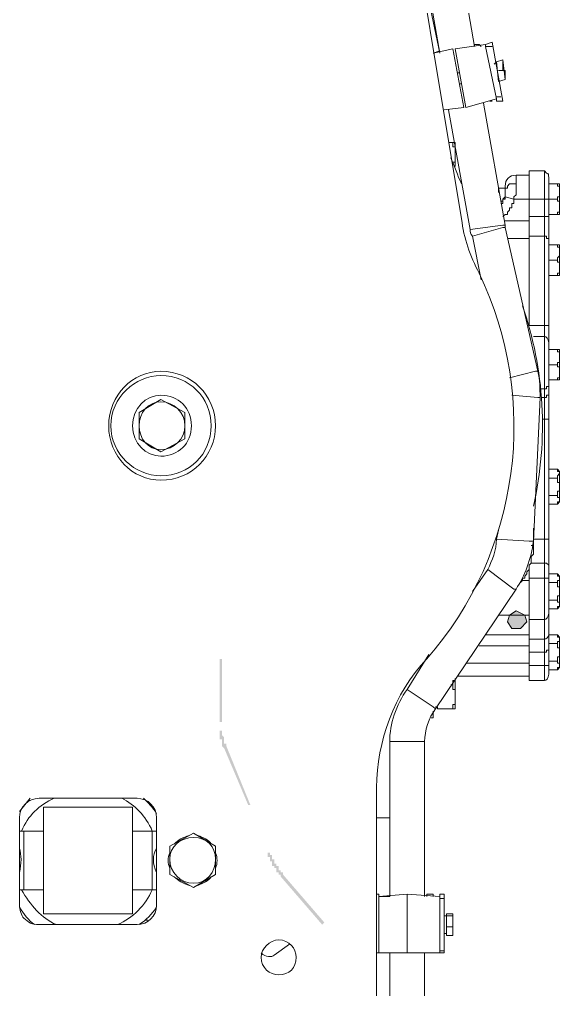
# Model space of a CAD drawing. Header units: millimetres. Extents: x 25083 to 52777, y 24772 to 45779.
# Drawn here: x 49727 to 49819.1, y 35944.8 to 36110.2 of the extents above; entities that cross this region are included whole.
import ezdxf

# ---------------------------------------------------------------- set-up
doc = ezdxf.new("R2010")
doc.units = ezdxf.units.MM

# ---------------------------------------------------------------- blocks, each defined once
blk = doc.blocks.new('zw$D2F4')
h = blk.add_hatch(color=7)
h.dxf.hatch_style = 2
h.paths.add_polyline_path([(921.71, 128.86), (920.6, 128.12), (920.23, 127), (920.97, 125.89), (922.46, 125.89), (923.57, 127), (923.2, 128.12)])
h = blk.add_hatch(color=7)
h.dxf.hatch_style = 2
h.paths.add_polyline_path([(871.21, 120.69), (871.21, 109.92), (871.58, 109.92), (871.58, 120.69)])
h = blk.add_hatch(color=7)
h.dxf.hatch_style = 2
h.paths.add_polyline_path([(871.21, 108.44), (871.21, 107.69), (871.21, 106.95), (871.58, 106.95), (871.58, 105.84), (871.95, 105.47), (872.32, 105.84), (872.32, 106.21), (871.95, 106.21), (871.95, 107.32), (871.58, 107.69), (871.58, 108.44)])
h = blk.add_hatch(color=7)
h.dxf.hatch_style = 2
h.paths.add_polyline_path([(871.95, 105.47), (876.04, 95.81), (876.41, 95.81), (872.32, 105.84)])
h = blk.add_hatch(color=7)
h.dxf.hatch_style = 2
h.paths.add_polyline_path([(879.38, 87.64), (879.38, 86.9), (879.75, 86.9), (879.75, 86.16), (880.12, 86.16), (880.12, 85.41), (880.49, 85.41), (880.49, 85.04), (880.86, 85.04), (880.86, 84.3), (881.23, 84.3), (881.23, 83.93), (881.61, 83.93), (881.61, 83.56), (881.98, 83.93), (881.98, 84.3), (881.61, 84.3), (881.61, 84.67), (881.23, 84.67), (881.23, 85.41), (880.86, 85.41), (880.86, 85.78), (880.49, 85.78), (880.49, 86.53), (880.12, 86.53), (880.12, 87.27), (879.75, 87.27), (879.75, 87.64)])
h = blk.add_hatch(color=7)
h.dxf.hatch_style = 2
h.paths.add_polyline_path([(881.61, 83.56), (888.66, 75.39), (889.03, 75.76), (881.98, 83.93)])
at = {"color": 7, "lineweight": 5}
for points in [[(901.66, 260.32), (912.43, 195.71)], [(902.77, 258.09), (908.72, 223.93)], [(908.72, 259.21), (914.66, 225.04)], [(908.72, 223.93), (905.74, 238.04)], [(916.51, 225.41), (911.31, 224.67)], [(915.4, 225.41), (914.66, 225.41)], [(914.66, 225.41), (914.66, 225.04)], [(915.4, 225.41), (915.77, 225.04)], [(916.51, 225.41), (917.63, 225.79)], [(916.51, 225.41), (916.51, 225.04)], [(916.51, 225.04), (917.63, 225.04)], [(916.51, 225.04), (918.37, 216.13)], [(917.63, 225.79), (919.48, 215.76)], [(907.6, 223.93), (910.94, 224.67)], [(907.6, 223.93), (908.72, 224.3)], [(912.8, 214.65), (910.94, 224.67)], [(911.31, 224.67), (913.17, 214.65)], [(918, 222.07), (918.37, 222.44)], [(919.48, 222.82), (918.37, 222.44)], [(918.37, 222.44), (918.74, 219.1)], [(919.86, 219.47), (919.48, 222.82)], [(919.48, 222.44), (919.48, 221.7)], [(919.48, 221.7), (919.48, 220.96)], [(911.69, 220.59), (912.06, 220.59)], [(918.74, 220.96), (919.48, 220.96)], [(919.48, 220.96), (919.86, 220.96), (919.86, 220.22)], [(919.86, 220.22), (919.86, 219.47)], [(912.06, 218.73), (912.43, 218.73)], [(918.74, 219.1), (919.86, 219.47)], [(918.37, 216.13), (913.17, 214.65)], [(916.14, 215.39), (919.86, 194.59)], [(917.26, 215.76), (917.63, 215.76)], [(918.37, 216.5), (919.11, 216.5)], [(918.37, 216.13), (918.37, 215.76)], [(918.37, 215.76), (919.48, 215.76)], [(909.46, 214.27), (912.8, 214.65)], [(910.2, 214.27), (913.91, 193.85)], [(910.2, 208.7), (911.31, 208.7)], [(911.31, 206.85), (911.31, 207.96), (910.94, 207.96), (910.94, 208.7)], [(911.31, 204.62), (911.31, 208.7)], [(910.94, 204.99), (910.94, 205.36), (911.31, 205.36), (911.31, 206.85)], [(923.94, 203.88), (926.54, 203.88)], [(923.94, 177.51), (923.94, 203.88)], [(926.54, 203.88), (926.54, 116.98)], [(921.71, 203.13), (923.94, 203.13)], [(921.71, 201.65), (921.71, 203.13)], [(927.28, 202.76), (927.28, 118.09)], [(918.74, 200.53), (918.74, 200.91)], [(918.74, 200.91), (919.86, 200.91)], [(918.74, 200.16), (918.74, 200.91)], [(919.86, 200.91), (920.23, 200.91), (920.23, 201.28), (920.6, 201.65), (921.71, 201.65)], [(919.86, 200.53), (919.86, 201.28)], [(919.86, 201.28), (919.86, 200.91)], [(919.86, 201.28), (919.86, 200.91)], [(919.86, 199.42), (919.86, 200.53)], [(921.34, 199.05), (921.34, 199.42), (921.71, 199.79), (921.71, 201.65)], [(929.14, 201.65), (927.28, 201.65)], [(928.77, 201.65), (928.77, 201.28), (929.14, 201.28), (929.14, 200.53)], [(929.14, 200.53), (929.14, 199.42), (928.77, 199.42), (928.77, 199.05)], [(929.14, 196.45), (929.14, 201.65)], [(919.11, 198.31), (919.48, 198.31), (919.48, 199.05), (919.86, 199.05), (919.86, 199.42)], [(919.48, 196.08), (919.86, 196.45), (920.23, 196.45), (920.23, 196.82), (920.6, 197.19), (920.6, 197.56), (920.97, 197.56), (920.97, 198.31), (921.34, 198.31), (921.34, 198.68), (921.34, 199.05)], [(919.86, 199.42), (921.34, 199.05)], [(927.28, 199.05), (921.34, 199.05)], [(927.28, 199.05), (928.77, 199.05)], [(928.77, 199.05), (928.77, 198.68), (929.14, 198.68), (929.14, 197.56)], [(929.14, 197.56), (929.14, 196.82), (928.77, 196.82), (928.77, 196.45)], [(919.86, 195.33), (923.94, 195.33)], [(923.94, 196.08), (926.54, 196.08)], [(927.28, 196.08), (926.54, 196.08)], [(927.28, 196.45), (929.14, 196.45)], [(919.48, 194.59), (913.91, 193.85)], [(919.48, 194.22), (914.29, 192.74)], [(919.86, 194.59), (919.48, 194.59)], [(919.86, 194.22), (919.48, 194.22)], [(919.86, 194.22), (925.43, 169.71)], [(914.29, 192.74), (915.77, 185.31)], [(923.94, 192.36), (920.23, 192.36)], [(923.94, 192.74), (926.54, 192.74)], [(927.28, 191.99), (927.28, 192.36), (926.91, 192.36), (926.91, 192.74), (926.54, 192.74)], [(929.14, 191.25), (927.28, 191.25)], [(928.77, 191.25), (928.77, 190.88), (929.14, 190.88), (929.14, 190.14)], [(929.14, 186.05), (929.14, 191.25)], [(927.28, 188.65), (928.77, 188.65)], [(929.14, 190.14), (929.14, 189.39), (928.77, 189.02), (928.77, 188.65)], [(928.77, 188.65), (928.77, 188.28), (929.14, 188.28), (929.14, 187.54)], [(929.14, 187.54), (929.14, 186.42), (928.77, 186.42), (928.77, 186.05)], [(927.28, 186.05), (929.14, 186.05)], [(923.94, 177.51), (926.54, 177.51)], [(927.28, 177.14), (927.28, 177.51), (926.54, 177.51)], [(924.68, 175.65), (926.54, 175.65)], [(929.14, 173.42), (927.28, 173.42)], [(928.77, 173.42), (928.77, 173.05), (929.14, 173.05), (929.14, 172.31)], [(929.14, 172.31), (929.14, 171.2), (928.77, 171.2), (928.77, 170.83)], [(929.14, 168.23), (929.14, 173.42)], [(927.28, 170.83), (928.77, 170.83)], [(928.77, 170.83), (928.77, 170.45), (929.14, 170.45), (929.14, 169.34)], [(925.06, 169.71), (920.6, 168.6)], [(925.43, 169.71), (925.06, 169.71)], [(929.14, 169.34), (929.14, 168.6), (928.77, 168.6), (928.77, 168.23)], [(927.28, 167.48), (927.28, 167.11), (926.91, 167.11), (926.91, 166.74), (926.54, 166.74)], [(927.28, 168.23), (929.14, 168.23)], [(925.43, 165.25), (920.97, 165.63)], [(925.8, 166.74), (926.54, 166.74)], [(927.28, 166), (927.28, 165.63), (926.91, 165.63), (926.91, 165.25), (926.54, 165.25)], [(861.18, 164.88), (857.47, 162.66)], [(865.27, 162.66), (861.18, 164.88)], [(925.8, 165.25), (924.68, 140.75)], [(925.8, 165.25), (925.43, 165.25)], [(926.17, 165.25), (926.54, 165.25)], [(857.47, 162.66), (857.47, 158.2)], [(865.27, 158.2), (865.27, 162.66)], [(926.17, 161.54), (926.54, 161.54)], [(927.28, 161.54), (926.54, 161.54)], [(857.47, 158.2), (861.18, 155.97)], [(861.18, 155.97), (865.27, 158.2)], [(927.28, 153), (928.77, 153)], [(928.77, 153), (928.77, 152.63), (929.14, 152.63), (929.14, 152.26)], [(928.77, 153), (929.14, 152.63)], [(929.14, 152.26), (928.77, 151.89), (928.77, 151.51)], [(929.14, 147.43), (929.14, 152.63)], [(927.28, 151.51), (928.77, 151.51)], [(928.77, 151.51), (928.77, 150.77), (929.14, 150.77), (929.14, 150.03)], [(929.14, 150.03), (929.14, 149.29), (928.77, 149.29), (928.77, 148.54)], [(927.28, 148.54), (928.77, 148.54)], [(928.77, 148.54), (928.77, 148.17), (929.14, 148.17), (929.14, 147.8)], [(929.14, 147.8), (929.14, 147.43), (928.77, 147.43), (928.77, 147.06)], [(928.77, 147.06), (929.14, 147.43)], [(927.28, 147.06), (928.77, 147.06)], [(918.74, 142.6), (918.37, 141.12)], [(924.68, 140), (924.68, 142.97)], [(923.94, 140.75), (918.37, 141.12)], [(924.68, 140.75), (923.94, 140.75)], [(924.68, 141.12), (926.54, 141.12)], [(927.28, 141.49), (927.28, 141.12), (926.54, 141.12)], [(922.46, 133.69), (922.83, 134.06), (922.83, 134.43), (923.2, 134.43), (923.2, 134.8), (923.57, 135.17), (923.57, 135.55), (923.94, 135.92), (923.94, 136.66), (924.31, 137.03), (924.31, 138.15), (924.68, 138.52), (924.68, 138.89), (924.68, 139.26), (924.68, 140)], [(924.31, 140), (924.68, 140)], [(916.89, 135.92), (914.29, 132.2)], [(921.34, 132.58), (916.89, 135.92)], [(923.94, 116.98), (923.94, 136.29)], [(924.31, 137.03), (926.54, 137.03)], [(927.28, 136.66), (926.91, 137.03), (926.54, 137.03)], [(923.94, 134.06), (922.83, 134.06)], [(923.94, 134.43), (926.54, 134.43)], [(927.28, 134.06), (927.28, 134.43), (926.54, 134.43)], [(927.28, 135.17), (928.77, 135.17)], [(928.77, 135.17), (928.77, 134.8), (929.14, 134.8), (929.14, 134.43)], [(928.77, 135.17), (929.14, 134.8)], [(929.14, 134.43), (929.14, 134.06), (928.77, 134.06), (928.77, 133.69)], [(929.14, 129.6), (929.14, 134.8)], [(921.71, 132.58), (907.97, 112.15)], [(921.71, 132.58), (921.34, 132.58)], [(927.28, 133.69), (928.77, 133.69)], [(928.77, 133.69), (928.77, 132.95), (929.14, 132.95), (929.14, 132.2)], [(927.28, 130.72), (928.77, 130.72)], [(929.14, 132.2), (929.14, 131.46), (928.77, 131.46), (928.77, 130.72)], [(928.77, 130.72), (928.77, 130.35), (929.14, 130.35), (929.14, 129.98)], [(927.28, 129.23), (928.77, 129.23)], [(929.14, 129.98), (929.14, 129.6), (928.77, 129.6), (928.77, 129.23)], [(928.77, 129.23), (929.14, 129.6)], [(918.74, 128.12), (923.94, 128.12)], [(923.94, 127.38), (926.54, 127.38)], [(916.51, 124.78), (923.94, 124.78)], [(923.94, 124.03), (926.54, 124.03)], [(927.28, 124.78), (928.77, 124.78)], [(928.77, 124.78), (928.77, 124.41), (929.14, 124.41), (929.14, 124.03)], [(928.77, 124.78), (929.14, 124.41)], [(929.14, 124.03), (929.14, 123.66), (928.77, 123.66), (928.77, 123.29)], [(929.14, 119.21), (929.14, 124.41)], [(923.94, 122.92), (915.4, 122.92)], [(927.28, 122.55), (927.28, 122.18), (926.91, 122.18), (926.91, 121.81), (926.54, 121.81)], [(927.28, 123.29), (928.77, 123.29)], [(928.77, 123.29), (928.77, 122.55), (929.14, 122.55), (929.14, 121.81)], [(906.86, 121.43), (903.15, 115.49)], [(923.94, 121.81), (926.54, 121.81)], [(929.14, 121.81), (929.14, 121.06), (928.77, 121.06), (928.77, 120.32)], [(923.94, 119.95), (913.17, 119.95)], [(923.94, 119.58), (926.54, 119.58)], [(927.28, 119.95), (927.28, 119.58), (926.54, 119.58)], [(927.28, 120.32), (928.77, 120.32)], [(928.77, 120.32), (928.77, 119.95), (929.14, 119.95), (929.14, 119.58)], [(929.14, 119.58), (929.14, 119.21), (928.77, 119.21), (928.77, 118.83)], [(928.77, 118.83), (929.14, 119.21)], [(911.69, 117.72), (923.94, 117.72)], [(927.28, 118.83), (928.77, 118.83)], [(910.57, 116.24), (910.94, 116.24)], [(910.94, 116.24), (910.94, 116.98), (911.31, 116.98)], [(911.31, 114.01), (911.31, 115.49), (910.94, 115.49), (910.94, 116.24)], [(911.31, 112.15), (911.31, 117.35)], [(923.94, 116.98), (926.54, 116.98)], [(907.6, 112.52), (903.15, 115.49)], [(907.97, 112.15), (907.6, 112.52)], [(908.34, 112.52), (907.97, 112.52)], [(908.34, 112.52), (908.34, 112.15)], [(910.94, 112.15), (910.94, 112.89), (911.31, 112.89), (911.31, 114.01)], [(907.6, 111.78), (907.6, 110.66)], [(911.31, 112.15), (908.34, 112.15)], [(907.23, 110.66), (907.6, 110.66)], [(905.74, 106.58), (900.17, 106.58)], [(900.17, 106.58), (900.17, 80.21)], [(906.12, 106.58), (905.74, 106.58)], [(906.12, 106.58), (906.12, 80.21)], [(897.95, 56.45), (897.95, 98.78)], [(838.53, 96.55), (838.9, 96.55)], [(857.1, 96.92), (840.39, 96.92)], [(841.13, 95.44), (856.35, 95.44)], [(841.13, 95.44), (841.13, 77.24)], [(856.35, 77.24), (856.35, 95.44)], [(837.04, 93.58), (837.04, 78.73)], [(860.44, 78.73), (860.44, 93.58)], [(897.95, 93.58), (900.17, 93.58)], [(841.13, 91.35), (837.04, 91.35)], [(837.79, 81.33), (837.79, 91.35)], [(860.44, 91.35), (856.35, 91.35)], [(859.7, 91.35), (859.7, 81.33)], [(862.67, 88.75), (866.75, 90.98)], [(866.75, 90.98), (870.47, 88.75)], [(862.67, 83.93), (862.67, 88.75)], [(870.47, 88.75), (870.47, 83.93)], [(866.75, 81.7), (862.67, 83.93)], [(870.47, 83.93), (866.75, 81.7)], [(841.13, 81.33), (837.04, 81.33)], [(860.44, 81.33), (856.35, 81.33)], [(898.32, 80.58), (897.95, 80.58)], [(898.32, 80.21), (903.15, 80.58)], [(898.32, 70.56), (898.32, 80.58)], [(898.32, 80.21), (900.17, 80.21)], [(908.72, 80.21), (903.15, 80.58)], [(903.15, 80.58), (903.15, 70.56)], [(903.15, 70.56), (903.15, 80.58)], [(907.6, 80.58), (906.49, 80.58)], [(906.49, 80.21), (906.49, 80.58)], [(907.6, 80.21), (907.6, 80.58)], [(908.72, 80.58), (909.46, 80.58)], [(908.72, 80.58), (908.72, 80.21)], [(908.72, 80.21), (908.72, 79.84)], [(908.72, 79.84), (909.46, 79.84)], [(908.72, 79.84), (908.72, 70.93)], [(909.46, 80.58), (909.46, 70.56)], [(841.13, 77.24), (856.35, 77.24)], [(858.95, 76.13), (858.58, 76.13)], [(909.83, 76.87), (909.46, 76.87)], [(909.83, 77.24), (910.94, 77.24)], [(909.83, 77.24), (909.83, 75.01)], [(909.83, 76.87), (910.94, 76.87)], [(910.94, 76.13), (910.94, 77.24)], [(910.94, 76.87), (910.94, 77.24)], [(910.94, 76.13), (910.94, 76.87)], [(910.94, 73.9), (910.94, 76.13)], [(910.94, 75.01), (910.94, 76.13)], [(840.39, 75.39), (857.1, 75.39)], [(909.83, 75.01), (910.94, 75.01)], [(909.83, 75.01), (909.83, 73.53)], [(910.94, 74.27), (910.94, 75.01)], [(909.83, 73.9), (909.46, 73.9)], [(909.83, 73.53), (910.94, 73.53)], [(910.94, 73.9), (910.94, 74.27)], [(910.94, 73.53), (910.94, 74.27)], [(910.94, 73.9), (910.94, 73.53)], [(910.94, 73.9), (910.94, 73.53)], [(883.09, 72.04), (880.49, 70.19)], [(898.32, 70.56), (897.95, 70.56)], [(898.32, 70.56), (900.17, 70.56)], [(898.32, 70.56), (903.15, 70.56)], [(900.17, 70.56), (900.17, 34.91)], [(908.72, 70.56), (903.15, 70.56)], [(906.12, 70.56), (906.12, 34.91)], [(907.6, 70.56), (906.49, 70.56)], [(908.72, 70.93), (908.72, 70.56)], [(908.72, 70.93), (909.46, 70.93)], [(908.72, 70.56), (909.46, 70.56)]]:
    blk.add_lwpolyline(points, dxfattribs=at)
at = {"color": 7, "lineweight": 0}
blk.add_lwpolyline([(919.11, 198.68), (919.48, 198.68), (919.48, 199.05), (919.86, 199.42), (919.86, 200.91)], dxfattribs=at)
blk.add_lwpolyline([(921.71, 128.86), (920.6, 128.12), (920.23, 127), (920.97, 125.89), (922.46, 125.89), (923.57, 127), (923.2, 128.12)], close=True, dxfattribs=at)
at = {"color": 7, "lineweight": 5}
for points in [[(910.57, 206.1), (911.31, 204.62), (911.69, 203.13), (912.43, 201.65)], [(926.91, 203.5), (926.91, 203.5), (926.54, 203.88), (926.54, 203.88)], [(927.28, 202.76), (927.28, 203.13), (927.28, 203.5), (926.91, 203.5)], [(921.71, 203.13), (920.6, 203.13), (919.86, 202.39), (919.86, 201.28)], [(919.86, 200.91), (919.86, 200.91), (919.86, 200.91), (919.86, 200.91)], [(919.86, 200.91), (919.86, 200.91), (919.86, 200.53), (919.86, 200.53)], [(912.43, 195.71), (912.8, 192.36), (913.91, 189.39), (915.4, 186.42)], [(913.91, 193.85), (913.91, 193.48), (913.91, 193.11), (914.29, 192.74)], [(919.86, 194.59), (919.86, 194.59), (919.86, 194.22), (919.86, 194.22)], [(906.49, 120.69), (922.46, 138.89), (925.8, 164.88), (915.4, 186.42)], [(924.68, 146.69), (927.28, 158.2), (926.54, 170.08), (922.83, 180.85)], [(927.28, 174.54), (927.28, 175.28), (926.91, 175.65), (926.54, 175.65)], [(925.8, 165.25), (925.8, 166.74), (925.8, 168.23), (925.43, 169.71)], [(916.89, 135.92), (917.63, 137.4), (918.37, 139.26), (918.37, 141.12)], [(921.71, 132.58), (923.2, 134.8), (924.31, 137.77), (924.68, 140.75)], [(926.54, 127.38), (926.91, 127.38), (927.28, 127.75), (927.28, 128.49)], [(926.54, 124.03), (926.91, 124.03), (927.28, 124.41), (927.28, 124.78)], [(906.49, 120.69), (900.92, 114.75), (897.95, 106.58), (897.95, 98.78)], [(926.54, 116.98), (926.91, 116.98), (927.28, 117.35), (927.28, 118.09)], [(903.15, 115.49), (901.29, 112.89), (900.17, 109.55), (900.17, 106.58)], [(907.97, 112.15), (906.86, 110.66), (906.12, 108.44), (906.12, 106.58)], [(838.9, 96.92), (838.16, 96.18), (837.79, 95.44), (837.04, 94.7)], [(840.39, 96.92), (838.53, 96.92), (837.04, 95.44), (837.04, 93.58)], [(842.98, 96.92), (840.39, 95.81), (838.53, 93.95), (837.41, 91.35)], [(859.7, 91.35), (858.58, 93.95), (856.73, 95.81), (854.5, 96.92)], [(860.44, 93.58), (860.44, 95.44), (858.95, 96.92), (857.1, 96.92)], [(860.44, 94.33), (859.7, 95.44), (858.95, 96.18), (858.21, 96.92)], [(866.01, 90.61), (864.9, 90.24), (864.15, 89.87), (863.41, 89.13)], [(869.72, 89.13), (869.35, 89.87), (868.24, 90.24), (867.49, 90.61)], [(837.04, 84.3), (837.41, 85.78), (837.41, 87.27), (837.04, 88.38)], [(860.44, 88.38), (859.7, 87.27), (859.7, 85.78), (860.44, 84.3)], [(862.67, 87.64), (862.3, 86.9), (862.3, 85.78), (862.67, 85.04)], [(870.47, 85.04), (870.84, 85.78), (870.84, 86.9), (870.47, 87.64)], [(863.41, 83.56), (864.15, 82.81), (864.9, 82.44), (866.01, 82.07)], [(867.49, 82.07), (868.24, 82.44), (869.35, 82.81), (869.72, 83.56)], [(837.41, 81.33), (838.9, 78.73), (840.76, 76.5), (843.36, 75.39)], [(853.75, 75.39), (856.35, 76.5), (858.58, 78.73), (859.7, 81.33)], [(837.04, 78.73), (837.04, 77.99), (837.41, 76.87), (837.79, 76.5)], [(837.04, 78.36), (837.79, 77.24), (838.53, 76.13), (839.64, 75.39)], [(857.1, 75.39), (858.95, 75.39), (860.44, 76.87), (860.44, 78.73)], [(857.47, 75.39), (858.58, 76.13), (859.7, 77.24), (860.44, 78.36)], [(837.79, 76.5), (838.53, 75.76), (839.27, 75.39), (840.39, 75.39)], [(878.26, 70.56), (879.01, 69.82), (880.12, 69.82), (880.49, 70.19)]]:
    blk.add_open_spline(points, degree=3, dxfattribs=at)
for points in [[(861.18, 169.71), (856.35, 169.71), (852.27, 165.63), (852.27, 160.43), (852.27, 155.23), (856.35, 151.14), (861.18, 151.14), (866.38, 151.14), (870.47, 155.23), (870.47, 160.43), (870.47, 165.63), (866.38, 169.71), (861.18, 169.71)], [(861.18, 168.97), (856.73, 168.97), (852.64, 165.25), (852.64, 160.43), (852.64, 155.6), (856.73, 151.89), (861.18, 151.89), (866.01, 151.89), (869.72, 155.6), (869.72, 160.43), (869.72, 165.25), (866.01, 168.97), (861.18, 168.97)], [(861.18, 165.63), (858.58, 165.63), (856.35, 163.4), (856.35, 160.43), (856.35, 157.46), (858.58, 155.23), (861.18, 155.23), (864.15, 155.23), (866.38, 157.46), (866.38, 160.43), (866.38, 163.4), (864.15, 165.63), (861.18, 165.63)], [(861.18, 164.51), (858.95, 164.51), (857.47, 162.66), (857.47, 160.43), (857.47, 158.2), (858.95, 156.34), (861.18, 156.34), (863.41, 156.34), (865.27, 158.2), (865.27, 160.43), (865.27, 162.66), (863.41, 164.51), (861.18, 164.51)], [(866.75, 90.24), (864.52, 90.24), (862.67, 88.75), (862.67, 86.53), (862.67, 84.3), (864.52, 82.44), (866.75, 82.44), (868.98, 82.44), (870.47, 84.3), (870.47, 86.53), (870.47, 88.75), (868.98, 90.24), (866.75, 90.24)], [(881.23, 72.79), (879.75, 72.79), (878.26, 71.3), (878.26, 69.82), (878.26, 67.96), (879.75, 66.84), (881.23, 66.84), (883.09, 66.84), (884.21, 67.96), (884.21, 69.82), (884.21, 71.3), (883.09, 72.79), (881.23, 72.79)]]:
    blk.add_open_spline(points, degree=3, knots=[0, 0, 0, 0, 1, 1, 1, 2, 2, 2, 3, 3, 3, 4, 4, 4, 4], dxfattribs=at)

msp = doc.modelspace()

# ---------------------------------------------------------------- block references
msp.add_blockref('zw$D2F4', (48889.923, 35880.503))

doc.saveas('drawing.dxf')
